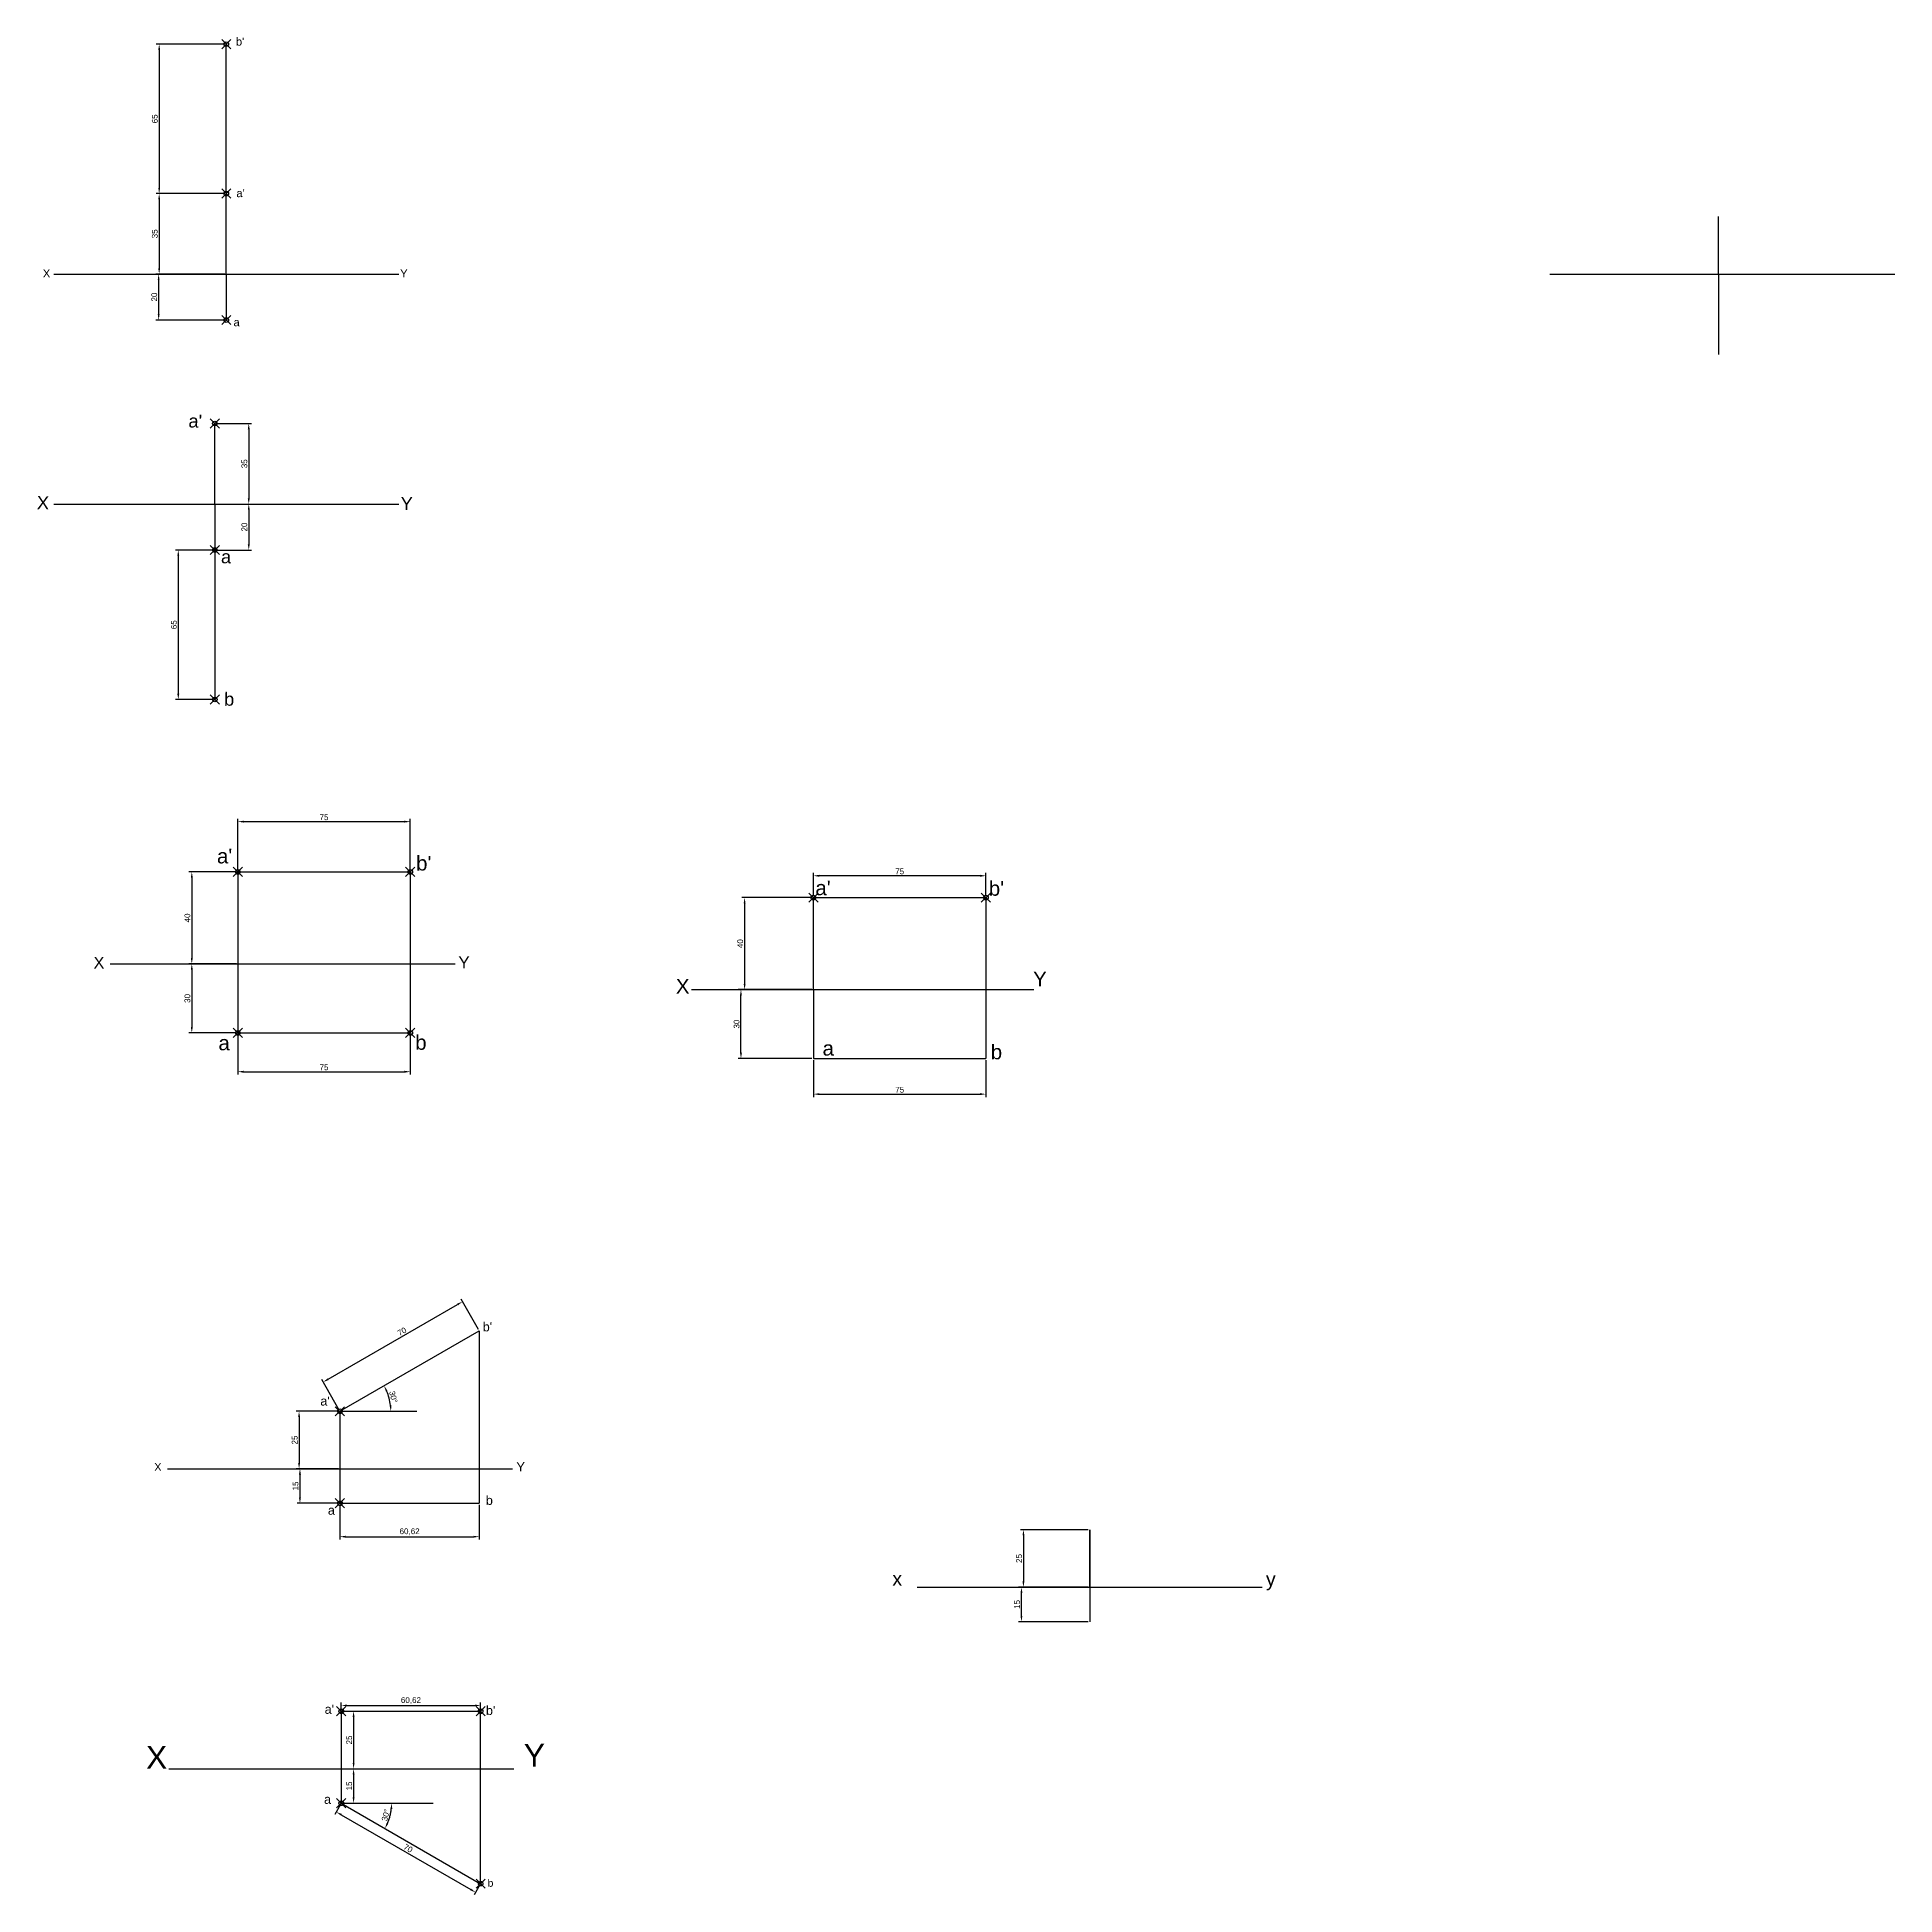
# Model space of a CAD drawing. Header units: millimetres. Extents: x 43 to 851, y 95 to 903.
import ezdxf

# ---------------------------------------------------------------- set-up
doc = ezdxf.new("R2010")
doc.units = ezdxf.units.MM
doc.header["$PDMODE"] = 35
doc.header["$PDSIZE"] = 2
doc.linetypes.add('HIDDEN', pattern=[9.525, 6.35, -3.175])
doc.layers.add('Layer1', color=255, linetype='HIDDEN')
doc.layers.add('P', color=171, linetype='Continuous')
doc.styles.get("Standard").update_dxf_attribs({"font": 'arial.ttf'})
doc.dimstyles.new('ISO-25', dxfattribs={"dimtxt": 2.5, "dimasz": 2.5, "dimexe": 1.25, "dimexo": 0.625, "dimtad": 1, "dimtxsty": 'Standard', "dimcen": 2.5, "dimadec": 0, "dimazin": 0, "dimtfac": 1, "dimtmove": 0, "dimatfit": 3, "dimfxl": 1, "dimarcsym": 0})

# ---------------------------------------------------------------- blocks, each defined once
blk = doc.blocks.new('*D2')
at = {"color": 0, "lineweight": -2, "transparency": 16777216}
for p, q in [((175.63, 175), (181.61, 175)), ((180.36, 172.5), (180.36, 152.5)), ((175.63, 150), (181.61, 150))]:
    blk.add_line(p, q, dxfattribs=at)
at = {"color": 0, "transparency": 16777216}
for points in [[(179.95, 172.5), (180.78, 172.5), (180.36, 175)], [(179.95, 152.5), (180.78, 152.5), (180.36, 150)]]:
    blk.add_solid(points, dxfattribs=at)
at = {"layer": 'Defpoints', "color": 0, "transparency": 16777216}
for p in [(175, 175), (175, 150), (180.36, 150)]:
    blk.add_point(p, dxfattribs=at)
at = {"color": 0, "transparency": 16777216, "insert": (178.46, 162.5), "char_height": 2.5, "attachment_point": 5, "rotation": 90}
blk.add_mtext('25', dxfattribs=at)
blk = doc.blocks.new('*D3')
at = {"color": 0, "lineweight": -2, "transparency": 16777216}
for p, q in [((175.63, 150), (181.61, 150)), ((180.36, 147.5), (180.36, 137.5)), ((175.63, 135), (181.61, 135))]:
    blk.add_line(p, q, dxfattribs=at)
at = {"color": 0, "transparency": 16777216}
for points in [[(179.95, 147.5), (180.78, 147.5), (180.36, 150)], [(179.95, 137.5), (180.78, 137.5), (180.36, 135)]]:
    blk.add_solid(points, dxfattribs=at)
at = {"layer": 'Defpoints', "color": 0, "transparency": 16777216}
for p in [(175, 150), (175, 135), (180.36, 135)]:
    blk.add_point(p, dxfattribs=at)
at = {"color": 0, "transparency": 16777216, "insert": (178.46, 142.5), "char_height": 2.5, "attachment_point": 5, "rotation": 90}
blk.add_mtext('15', dxfattribs=at)
blk = doc.blocks.new('*D4')
at = {"layer": 'Defpoints', "color": 0, "transparency": 16777216}
for p in [(174.99, 135), (175, 135), (284.99, 135), (195.61, 127.5), (235.62, 100)]:
    blk.add_point(p, dxfattribs=at)
at = {"layer": 'Layer1', "color": 0, "lineweight": -2, "transparency": 16777216}
blk.add_arc((175, 135), 21.93, 336.53501, 353.46499, dxfattribs=at)
at = {"layer": 'Layer1', "color": 0, "transparency": 16777216}
for points in [[(196.37, 132.53), (197.2, 132.48), (196.93, 135)], [(195.49, 126.08), (194.74, 126.45), (193.99, 124.03)]]:
    blk.add_solid(points, dxfattribs=at)
at = {"layer": 'Layer1', "color": 0, "transparency": 16777216, "insert": (194.35, 129.82), "char_height": 2.5, "attachment_point": 5, "rotation": 75}
blk.add_mtext('30°', dxfattribs=at)
blk = doc.blocks.new('*D6')
at = {"color": 0, "lineweight": -2, "transparency": 16777216}
for p, q in [((173.8, 305.45), (155.4, 305.45)), ((156.65, 302.95), (156.65, 282.95)), ((173.8, 280.45), (155.4, 280.45))]:
    blk.add_line(p, q, dxfattribs=at)
at = {"color": 0, "transparency": 16777216}
for points in [[(156.24, 302.95), (157.07, 302.95), (156.65, 305.45)], [(156.24, 282.95), (157.07, 282.95), (156.65, 280.45)]]:
    blk.add_solid(points, dxfattribs=at)
at = {"layer": 'Defpoints', "color": 0, "transparency": 16777216}
for p in [(174.42, 305.45), (156.65, 280.45), (174.42, 280.45)]:
    blk.add_point(p, dxfattribs=at)
at = {"color": 0, "transparency": 16777216, "insert": (154.75, 292.95), "char_height": 2.5, "attachment_point": 5, "rotation": 90}
blk.add_mtext('25', dxfattribs=at)
blk = doc.blocks.new('*D5')
at = {"color": 0, "lineweight": -2, "transparency": 16777216}
for p, q in [((173.8, 280.45), (155.78, 280.45)), ((157.03, 277.95), (157.03, 267.95)), ((173.8, 265.45), (155.78, 265.45))]:
    blk.add_line(p, q, dxfattribs=at)
at = {"color": 0, "transparency": 16777216}
for points in [[(156.61, 277.95), (157.45, 277.95), (157.03, 280.45)], [(156.61, 267.95), (157.45, 267.95), (157.03, 265.45)]]:
    blk.add_solid(points, dxfattribs=at)
at = {"layer": 'Defpoints', "color": 0, "transparency": 16777216}
for p in [(174.42, 280.45), (157.03, 265.45), (174.42, 265.45)]:
    blk.add_point(p, dxfattribs=at)
at = {"color": 0, "transparency": 16777216, "insert": (155.13, 272.95), "char_height": 2.5, "attachment_point": 5, "rotation": 90}
blk.add_mtext('15', dxfattribs=at)
blk = doc.blocks.new('*D7')
at = {"color": 0, "lineweight": -2, "transparency": 16777216}
blk.add_arc((174.42, 305.45), 22.15, 6.47041, 23.52959, dxfattribs=at)
at = {"color": 0, "transparency": 16777216}
for points in [[(194.36, 314.11), (195.1, 314.48), (193.6, 316.53)], [(196.85, 307.97), (196.01, 307.92), (196.57, 305.45)]]:
    blk.add_solid(points, dxfattribs=at)
at = {"layer": 'Defpoints', "color": 0, "transparency": 16777216}
for p in [(235.04, 340.45), (196.23, 309.3), (174.42, 305.45), (174.42, 305.45), (207.81, 305.45)]:
    blk.add_point(p, dxfattribs=at)
at = {"color": 0, "transparency": 16777216, "insert": (197.65, 311.68), "char_height": 2.5, "attachment_point": 5, "rotation": 285}
blk.add_mtext('30°', dxfattribs=at)
blk = doc.blocks.new('*D8')
at = {"color": 0, "lineweight": -2, "transparency": 16777216}
for p, q in [((169.27, 319.38), (225.56, 351.88)), ((234.73, 340.99), (227.1, 354.21)), ((174.11, 305.99), (166.48, 319.21))]:
    blk.add_line(p, q, dxfattribs=at)
at = {"color": 0, "transparency": 16777216}
for points in [[(225.35, 352.24), (225.77, 351.52), (227.72, 353.13)], [(169.06, 319.74), (169.47, 319.02), (167.1, 318.13)]]:
    blk.add_solid(points, dxfattribs=at)
at = {"layer": 'Defpoints', "color": 0, "transparency": 16777216}
for p in [(227.72, 353.13), (235.04, 340.45), (174.42, 305.45)]:
    blk.add_point(p, dxfattribs=at)
at = {"color": 0, "transparency": 16777216, "insert": (201.39, 340.12), "char_height": 2.5, "attachment_point": 5, "rotation": 30}
blk.add_mtext('70', dxfattribs=at)
blk = doc.blocks.new('*D9')
at = {"color": 0, "lineweight": -2, "transparency": 16777216}
for p, q in [((174.42, 264.83), (174.42, 249.66)), ((235.04, 264.83), (235.04, 249.66)), ((176.92, 250.91), (232.54, 250.91))]:
    blk.add_line(p, q, dxfattribs=at)
at = {"color": 0, "transparency": 16777216}
for points in [[(176.92, 251.32), (176.92, 250.49), (174.42, 250.91)], [(232.54, 251.32), (232.54, 250.49), (235.04, 250.91)]]:
    blk.add_solid(points, dxfattribs=at)
at = {"layer": 'Defpoints', "color": 0, "transparency": 16777216}
for p in [(174.42, 265.45), (235.04, 265.45), (235.04, 250.91)]:
    blk.add_point(p, dxfattribs=at)
at = {"color": 0, "transparency": 16777216, "insert": (204.73, 253.03), "char_height": 2.5, "attachment_point": 5}
blk.add_mtext('60,62', dxfattribs=at)
blk = doc.blocks.new('*D10')
at = {"color": 0, "lineweight": -2, "transparency": 16777216}
for p, q in [((175, 175.62), (175, 178.75)), ((235.62, 175.62), (235.62, 178.75)), ((177.5, 177.5), (233.12, 177.5))]:
    blk.add_line(p, q, dxfattribs=at)
at = {"color": 0, "transparency": 16777216}
for points in [[(177.5, 177.92), (177.5, 177.09), (175, 177.5)], [(233.12, 177.92), (233.12, 177.09), (235.62, 177.5)]]:
    blk.add_solid(points, dxfattribs=at)
at = {"layer": 'Defpoints', "color": 0, "transparency": 16777216}
for p in [(175, 175), (235.62, 177.5), (235.62, 175)]:
    blk.add_point(p, dxfattribs=at)
at = {"color": 0, "transparency": 16777216, "insert": (205.31, 179.63), "char_height": 2.5, "attachment_point": 5}
blk.add_mtext('60,62', dxfattribs=at)
blk = doc.blocks.new('*D11')
at = {"color": 0, "lineweight": -2, "transparency": 16777216}
for p, q in [((174.69, 134.46), (172.2, 130.15)), ((174.99, 129.98), (231.28, 97.48)), ((235.31, 99.46), (232.82, 95.15))]:
    blk.add_line(p, q, dxfattribs=at)
at = {"color": 0, "transparency": 16777216}
for points in [[(175.2, 130.35), (174.78, 129.62), (172.83, 131.23)], [(231.49, 97.85), (231.07, 97.12), (233.45, 96.23)]]:
    blk.add_solid(points, dxfattribs=at)
at = {"layer": 'Defpoints', "color": 0, "transparency": 16777216}
for p in [(175, 135), (235.62, 100), (233.45, 96.23)]:
    blk.add_point(p, dxfattribs=at)
at = {"color": 0, "transparency": 16777216, "insert": (204.09, 115.38), "char_height": 2.5, "attachment_point": 5, "rotation": 330}
blk.add_mtext('70', dxfattribs=at)
blk = doc.blocks.new('*D12')
at = {"color": 0, "lineweight": -2, "transparency": 16777216}
for p, q in [((499.86, 253.93), (470.42, 253.93)), ((471.67, 251.43), (471.67, 231.43)), ((499.86, 228.93), (470.42, 228.93))]:
    blk.add_line(p, q, dxfattribs=at)
at = {"color": 0, "transparency": 16777216}
for points in [[(471.25, 251.43), (472.09, 251.43), (471.67, 253.93)], [(471.25, 231.43), (472.09, 231.43), (471.67, 228.93)]]:
    blk.add_solid(points, dxfattribs=at)
at = {"layer": 'Defpoints', "color": 0, "transparency": 16777216}
for p in [(500.49, 253.93), (471.67, 228.93), (500.49, 228.93)]:
    blk.add_point(p, dxfattribs=at)
at = {"color": 0, "transparency": 16777216, "insert": (469.77, 241.43), "char_height": 2.5, "attachment_point": 5, "rotation": 90}
blk.add_mtext('25', dxfattribs=at)
blk = doc.blocks.new('*D13')
at = {"color": 0, "lineweight": -2, "transparency": 16777216}
for p, q in [((499.86, 228.93), (469.56, 228.93)), ((470.81, 216.43), (470.81, 226.43)), ((499.86, 213.93), (469.56, 213.93))]:
    blk.add_line(p, q, dxfattribs=at)
at = {"color": 0, "transparency": 16777216}
for points in [[(470.39, 226.43), (471.23, 226.43), (470.81, 228.93)], [(470.39, 216.43), (471.23, 216.43), (470.81, 213.93)]]:
    blk.add_solid(points, dxfattribs=at)
at = {"layer": 'Defpoints', "color": 0, "transparency": 16777216}
for p in [(470.81, 228.93), (500.49, 228.93), (500.49, 213.93)]:
    blk.add_point(p, dxfattribs=at)
at = {"color": 0, "transparency": 16777216, "insert": (468.91, 221.43), "char_height": 2.5, "attachment_point": 5, "rotation": 90}
blk.add_mtext('15', dxfattribs=at)
blk = doc.blocks.new('*D14')
at = {"color": 0, "lineweight": -2, "transparency": 16777216}
for p, q in [((129.38, 540), (108.75, 540)), ((110, 537.5), (110, 502.5)), ((129.38, 500), (108.75, 500))]:
    blk.add_line(p, q, dxfattribs=at)
at = {"color": 0, "transparency": 16777216}
for points in [[(109.58, 537.5), (110.42, 537.5), (110, 540)], [(109.58, 502.5), (110.42, 502.5), (110, 500)]]:
    blk.add_solid(points, dxfattribs=at)
at = {"layer": 'Defpoints', "color": 0, "transparency": 16777216}
for p in [(130, 540), (110, 500), (130, 500)]:
    blk.add_point(p, dxfattribs=at)
at = {"color": 0, "transparency": 16777216, "insert": (108.1, 520), "char_height": 2.5, "attachment_point": 5, "rotation": 90}
blk.add_mtext('40', dxfattribs=at)
blk = doc.blocks.new('*D15')
at = {"color": 0, "lineweight": -2, "transparency": 16777216}
for p, q in [((129.38, 500), (108.75, 500)), ((110, 497.5), (110, 472.5)), ((129.38, 470), (108.75, 470))]:
    blk.add_line(p, q, dxfattribs=at)
at = {"color": 0, "transparency": 16777216}
for points in [[(109.58, 497.5), (110.42, 497.5), (110, 500)], [(109.58, 472.5), (110.42, 472.5), (110, 470)]]:
    blk.add_solid(points, dxfattribs=at)
at = {"layer": 'Defpoints', "color": 0, "transparency": 16777216}
for p in [(130, 500), (110, 470), (130, 470)]:
    blk.add_point(p, dxfattribs=at)
at = {"color": 0, "transparency": 16777216, "insert": (108.1, 485), "char_height": 2.5, "attachment_point": 5, "rotation": 90}
blk.add_mtext('30', dxfattribs=at)
blk = doc.blocks.new('*D16')
at = {"color": 0, "lineweight": -2, "transparency": 16777216}
for p, q in [((130, 540.62), (130, 563.11)), ((132.5, 561.86), (202.5, 561.86)), ((205, 540.62), (205, 563.11))]:
    blk.add_line(p, q, dxfattribs=at)
at = {"color": 0, "transparency": 16777216}
for points in [[(132.5, 562.28), (132.5, 561.45), (130, 561.86)], [(202.5, 562.28), (202.5, 561.45), (205, 561.86)]]:
    blk.add_solid(points, dxfattribs=at)
at = {"layer": 'Defpoints', "color": 0, "transparency": 16777216}
for p in [(205, 561.86), (130, 540), (205, 540)]:
    blk.add_point(p, dxfattribs=at)
at = {"color": 0, "transparency": 16777216, "insert": (167.5, 563.76), "char_height": 2.5, "attachment_point": 5}
blk.add_mtext('75', dxfattribs=at)
blk = doc.blocks.new('*D17')
at = {"color": 0, "lineweight": -2, "transparency": 16777216}
for p, q in [((130, 469.38), (130, 451.87)), ((205, 469.38), (205, 451.87)), ((132.5, 453.12), (202.5, 453.12))]:
    blk.add_line(p, q, dxfattribs=at)
at = {"color": 0, "transparency": 16777216}
for points in [[(132.5, 453.54), (132.5, 452.7), (130, 453.12)], [(202.5, 453.54), (202.5, 452.7), (205, 453.12)]]:
    blk.add_solid(points, dxfattribs=at)
at = {"layer": 'Defpoints', "color": 0, "transparency": 16777216}
for p in [(130, 470), (205, 470), (205, 453.12)]:
    blk.add_point(p, dxfattribs=at)
at = {"color": 0, "transparency": 16777216, "insert": (167.5, 455.02), "char_height": 2.5, "attachment_point": 5}
blk.add_mtext('75', dxfattribs=at)
blk = doc.blocks.new('*D18')
at = {"color": 0, "lineweight": -2, "transparency": 16777216}
for p, q in [((379.72, 528.83), (349.17, 528.83)), ((350.42, 526.33), (350.42, 491.33)), ((379.72, 488.83), (349.17, 488.83))]:
    blk.add_line(p, q, dxfattribs=at)
at = {"color": 0, "transparency": 16777216}
for points in [[(350, 526.33), (350.83, 526.33), (350.42, 528.83)], [(350, 491.33), (350.83, 491.33), (350.42, 488.83)]]:
    blk.add_solid(points, dxfattribs=at)
at = {"layer": 'Defpoints', "color": 0, "transparency": 16777216}
for p in [(380.35, 528.83), (350.42, 488.83), (380.35, 488.83)]:
    blk.add_point(p, dxfattribs=at)
at = {"color": 0, "transparency": 16777216, "insert": (348.51, 508.83), "char_height": 2.5, "attachment_point": 5, "rotation": 90}
blk.add_mtext('40', dxfattribs=at)
blk = doc.blocks.new('*D19')
at = {"color": 0, "lineweight": -2, "transparency": 16777216}
for p, q in [((379.72, 488.83), (347.58, 488.83)), ((348.83, 461.33), (348.83, 486.33)), ((379.72, 458.83), (347.58, 458.83))]:
    blk.add_line(p, q, dxfattribs=at)
at = {"color": 0, "transparency": 16777216}
for points in [[(348.41, 486.33), (349.24, 486.33), (348.83, 488.83)], [(348.41, 461.33), (349.24, 461.33), (348.83, 458.83)]]:
    blk.add_solid(points, dxfattribs=at)
at = {"layer": 'Defpoints', "color": 0, "transparency": 16777216}
for p in [(348.83, 488.83), (380.35, 488.83), (380.35, 458.83)]:
    blk.add_point(p, dxfattribs=at)
at = {"color": 0, "transparency": 16777216, "insert": (346.92, 473.83), "char_height": 2.5, "attachment_point": 5, "rotation": 90}
blk.add_mtext('30', dxfattribs=at)
blk = doc.blocks.new('*D20')
at = {"color": 0, "lineweight": -2, "transparency": 16777216}
for p, q in [((380.35, 529.46), (380.35, 539.58)), ((452.85, 538.33), (382.85, 538.33)), ((455.35, 529.46), (455.35, 539.58))]:
    blk.add_line(p, q, dxfattribs=at)
at = {"color": 0, "transparency": 16777216}
for points in [[(382.85, 538.75), (382.85, 537.91), (380.35, 538.33)], [(452.85, 538.75), (452.85, 537.91), (455.35, 538.33)]]:
    blk.add_solid(points, dxfattribs=at)
at = {"layer": 'Defpoints', "color": 0, "transparency": 16777216}
for p in [(380.35, 538.33), (380.35, 528.83), (455.35, 528.83)]:
    blk.add_point(p, dxfattribs=at)
at = {"color": 0, "transparency": 16777216, "insert": (417.85, 540.23), "char_height": 2.5, "attachment_point": 5}
blk.add_mtext('75', dxfattribs=at)
blk = doc.blocks.new('*D21')
at = {"color": 0, "lineweight": -2, "transparency": 16777216}
for p, q in [((380.35, 458.21), (380.35, 442.12)), ((455.35, 458.21), (455.35, 442.12)), ((382.85, 443.37), (452.85, 443.37))]:
    blk.add_line(p, q, dxfattribs=at)
at = {"color": 0, "transparency": 16777216}
for points in [[(382.85, 443.79), (382.85, 442.96), (380.35, 443.37)], [(452.85, 443.79), (452.85, 442.96), (455.35, 443.37)]]:
    blk.add_solid(points, dxfattribs=at)
at = {"layer": 'Defpoints', "color": 0, "transparency": 16777216}
for p in [(380.35, 458.83), (455.35, 458.83), (455.35, 443.37)]:
    blk.add_point(p, dxfattribs=at)
at = {"color": 0, "transparency": 16777216, "insert": (417.85, 445.27), "char_height": 2.5, "attachment_point": 5}
blk.add_mtext('75', dxfattribs=at)
blk = doc.blocks.new('*D23')
at = {"color": 0, "lineweight": -2, "transparency": 16777216}
for p, q in [((119.38, 680), (102.87, 680)), ((104.12, 677.5), (104.12, 617.5)), ((119.38, 615), (102.87, 615))]:
    blk.add_line(p, q, dxfattribs=at)
at = {"color": 0, "transparency": 16777216}
for points in [[(103.7, 677.5), (104.54, 677.5), (104.12, 680)], [(103.7, 617.5), (104.54, 617.5), (104.12, 615)]]:
    blk.add_solid(points, dxfattribs=at)
at = {"layer": 'Defpoints', "color": 0, "transparency": 16777216}
for p in [(120, 680), (104.12, 615), (120, 615)]:
    blk.add_point(p, dxfattribs=at)
at = {"color": 0, "transparency": 16777216, "insert": (102.22, 647.5), "char_height": 2.5, "attachment_point": 5, "rotation": 90}
blk.add_mtext('65', dxfattribs=at)
blk = doc.blocks.new('*D24')
at = {"color": 0, "lineweight": -2, "transparency": 16777216}
for p, q in [((120.63, 735), (136.02, 735)), ((134.77, 732.5), (134.77, 702.5)), ((120.63, 700), (136.02, 700))]:
    blk.add_line(p, q, dxfattribs=at)
at = {"color": 0, "transparency": 16777216}
for points in [[(134.35, 732.5), (135.19, 732.5), (134.77, 735)], [(134.35, 702.5), (135.19, 702.5), (134.77, 700)]]:
    blk.add_solid(points, dxfattribs=at)
at = {"layer": 'Defpoints', "color": 0, "transparency": 16777216}
for p in [(120, 735), (120, 700), (134.77, 700)]:
    blk.add_point(p, dxfattribs=at)
at = {"color": 0, "transparency": 16777216, "insert": (132.87, 717.5), "char_height": 2.5, "attachment_point": 5, "rotation": 90}
blk.add_mtext('35', dxfattribs=at)
blk = doc.blocks.new('*D25')
at = {"color": 0, "lineweight": -2, "transparency": 16777216}
for p, q in [((120.63, 700), (136.02, 700)), ((134.77, 697.5), (134.77, 682.5)), ((120.63, 680), (136.02, 680))]:
    blk.add_line(p, q, dxfattribs=at)
at = {"color": 0, "transparency": 16777216}
for points in [[(134.35, 697.5), (135.19, 697.5), (134.77, 700)], [(134.35, 682.5), (135.19, 682.5), (134.77, 680)]]:
    blk.add_solid(points, dxfattribs=at)
at = {"layer": 'Defpoints', "color": 0, "transparency": 16777216}
for p in [(120, 700), (120, 680), (134.77, 680)]:
    blk.add_point(p, dxfattribs=at)
at = {"color": 0, "transparency": 16777216, "insert": (132.87, 690), "char_height": 2.5, "attachment_point": 5, "rotation": 90}
blk.add_mtext('20', dxfattribs=at)
blk = doc.blocks.new('*D26')
at = {"color": 0, "lineweight": -2, "transparency": 16777216}
for p, q in [((124.38, 835), (94.56, 835)), ((95.81, 832.5), (95.81, 802.5)), ((124.38, 800), (94.56, 800))]:
    blk.add_line(p, q, dxfattribs=at)
at = {"color": 0, "transparency": 16777216}
for points in [[(95.4, 832.5), (96.23, 832.5), (95.81, 835)], [(95.4, 802.5), (96.23, 802.5), (95.81, 800)]]:
    blk.add_solid(points, dxfattribs=at)
at = {"layer": 'Defpoints', "color": 0, "transparency": 16777216}
for p in [(125, 835), (95.81, 800), (125, 800)]:
    blk.add_point(p, dxfattribs=at)
at = {"color": 0, "transparency": 16777216, "insert": (93.91, 817.5), "char_height": 2.5, "attachment_point": 5, "rotation": 90}
blk.add_mtext('35', dxfattribs=at)
blk = doc.blocks.new('*D27')
at = {"color": 0, "lineweight": -2, "transparency": 16777216}
for p, q in [((124.38, 800), (94.33, 800)), ((95.58, 797.5), (95.58, 782.5)), ((124.38, 780), (94.33, 780))]:
    blk.add_line(p, q, dxfattribs=at)
at = {"color": 0, "transparency": 16777216}
for points in [[(95.17, 797.5), (96, 797.5), (95.58, 800)], [(95.17, 782.5), (96, 782.5), (95.58, 780)]]:
    blk.add_solid(points, dxfattribs=at)
at = {"layer": 'Defpoints', "color": 0, "transparency": 16777216}
for p in [(125, 800), (95.58, 780), (125, 780)]:
    blk.add_point(p, dxfattribs=at)
at = {"color": 0, "transparency": 16777216, "insert": (93.68, 790), "char_height": 2.5, "attachment_point": 5, "rotation": 90}
blk.add_mtext('20', dxfattribs=at)
blk = doc.blocks.new('*D30')
at = {"color": 0, "lineweight": -2, "transparency": 16777216}
for p, q in [((124.38, 900), (94.56, 900)), ((95.81, 897.5), (95.81, 837.5)), ((124.38, 835), (94.56, 835))]:
    blk.add_line(p, q, dxfattribs=at)
at = {"color": 0, "transparency": 16777216}
for points in [[(95.4, 897.5), (96.23, 897.5), (95.81, 900)], [(95.4, 837.5), (96.23, 837.5), (95.81, 835)]]:
    blk.add_solid(points, dxfattribs=at)
at = {"layer": 'Defpoints', "color": 0, "transparency": 16777216}
for p in [(125, 900), (95.81, 835), (125, 835)]:
    blk.add_point(p, dxfattribs=at)
at = {"color": 0, "transparency": 16777216, "insert": (93.91, 867.5), "char_height": 2.5, "attachment_point": 5, "rotation": 90}
blk.add_mtext('65', dxfattribs=at)

msp = doc.modelspace()

# ---------------------------------------------------------------- linework, layer by layer
for p, q in [((125, 835), (125, 900)), ((773.956, 800.003), (773.956, 825.003)), ((50, 800), (200, 800)), ((700.552, 800.003), (850.645, 800.003)), ((773.956, 800.003), (773.956, 765.003)), ((50, 700), (200, 700)), ((120, 680), (120, 615)), ((130, 540), (205, 540)), ((380.347, 488.832), (380.347, 528.832)), ((380.347, 528.832), (455.347, 528.832)), ((455.347, 528.832), (455.347, 458.832)), ((74.544, 500), (224.544, 500)), ((327.257, 488.832), (476.252, 488.832)), ((380.347, 488.832), (380.347, 458.832)), ((130, 470), (205, 470)), ((380.347, 458.832), (455.347, 458.832)), ((174.421, 305.451), (235.043, 340.451)), ((99.421, 280.451), (249.421, 280.451)), ((174.413, 265.451), (235.043, 265.451)), ((500.485, 228.933), (500.485, 253.933)), ((500.485, 253.933), (500.485, 228.933)), ((425.485, 228.933), (575.485, 228.933)), ((500.485, 228.933), (500.485, 213.933)), ((175, 175), (235.622, 175)), ((100, 150), (250, 150)), ((175, 135), (235.622, 100))]:
    msp.add_line(p, q)
for p in [(125, 900), (125, 835), (125, 780), (120, 735), (120, 680), (120, 615), (130, 540), (205, 540), (380.347, 528.832), (455.347, 528.832), (130, 470), (205, 470), (174.421, 305.451), (174.413, 265.451), (175, 175), (235.622, 175), (175, 135), (235.622, 100)]:
    msp.add_point(p)
at = {"layer": 'P'}
for p, q in [((125, 800), (125, 835)), ((125, 800), (125, 780)), ((120, 700), (120, 735)), ((120, 700), (120, 680)), ((130, 540), (130, 500)), ((205, 540), (205, 470)), ((130, 500), (130, 470)), ((235.043, 340.451), (235.043, 265.451)), ((174.421, 305.451), (174.421, 280.451)), ((174.421, 305.451), (207.814, 305.451)), ((174.421, 280.451), (174.413, 265.451)), ((175, 175), (175, 150)), ((235.622, 100), (235.622, 175)), ((175, 150), (174.992, 135)), ((175, 135), (215, 135))]:
    msp.add_line(p, q, dxfattribs=at)

# ---------------------------------------------------------------- texts
for s, height, rotation, p in [("b'", 3.4908, 0.308583, (129.17, 899.35)), ("a'", 3.4908, 0.308583, (129.398, 833.448)), ('X', 3.491, 0.308583, (45.211, 798.54)), ('Y', 3.491, 0.308583, (200.611, 798.539)), ('a', 3.491, 0.308583, (128.145, 777.306)), ("a'", 5.6992, 358.584863, (108.479, 733.3)), ('X', 5.699, 358.584863, (42.567, 697.756)), ('Y', 5.699, 358.584863, (200.701, 697.402)), ('a', 5.699, 358.584863, (122.646, 674.263)), ('b', 5.699, 358.584863, (123.982, 612.348)), ('X', 3.391, 0.153969, (93.678, 279.552)), ('Y', 4.034, 0.153969, (251.141, 279.281)), ('X', 9.902, 0.153969, (90.098, 149.973)), ('Y', 9.902, 0.153969, (254.364, 150.905)), ('b', 3.284, 0.627173, (238.622, 98.646))]:
    msp.add_text(s, height=height, rotation=rotation).set_placement(p)
for s, height, p in [("a'", 6.3643, (120.949, 543.7)), ("b'", 6.3643, (207.552, 540.617)), ("a'", 6.3643, (381.195, 529.859)), ("b'", 6.3643, (456.61, 529.647)), ('X', 5.057, (67.274, 497.968)), ('Y', 5.243, (225.94, 498.019)), ('X', 6.364, (320.524, 487.059)), ('Y', 6.364, (475.882, 490.288)), ('b', 6.364, (207.157, 462.649)), ('a', 6.364, (121.582, 462.443)), ('a', 6.364, (384.32, 460.113)), ('b', 6.364, (457.457, 458.521)), ("b'", 3.9409, (236.515, 340.2)), ("a'", 3.9409, (165.879, 307.928)), ('a', 3.941, (169.186, 260.465)), ('x', 6.145, (414.645, 229.563)), ('y', 6.145, (577.121, 229.44)), ("a'", 3.9409, (167.78, 173.89)), ("b'", 3.9409, (237.897, 173.364)), ('a', 3.941, (167.499, 134.732))]:
    msp.add_text(s, height=height).set_placement(p)
at = {"insert": (237.865, 268.689), "char_height": 3.941, "width": 2.76049, "attachment_point": 1}
msp.add_mtext('b', dxfattribs=at)

# ---------------------------------------------------------------- dimensions: what is measured, and where the dimension line sits
for base, p1, p2, picture, middle in [((95.813, 835), (125, 900), (125, 835), '*D30', (93.911, 867.5)), ((95.813, 800), (125, 835), (125, 800), '*D26', (93.91, 817.5)), ((95.584, 780), (125, 800), (125, 780), '*D27', (93.682, 790)), ((134.771, 700), (120, 735), (120, 700), '*D24', (132.869, 717.5)), ((134.771, 680), (120, 700), (120, 680), '*D25', (132.87, 690)), ((104.119, 615), (120, 680), (120, 615), '*D23', (102.218, 647.5)), ((110, 500), (130, 540), (130, 500), '*D14', (108.099, 520)), ((350.416, 488.832), (380.347, 528.832), (380.347, 488.832), '*D18', (348.514, 508.832)), ((110, 470), (130, 500), (130, 470), '*D15', (108.098, 485)), ((348.826, 488.832), (380.347, 458.832), (380.347, 488.832), '*D19', (346.924, 473.832)), ((471.671, 228.933), (500.485, 253.933), (500.485, 228.933), '*D12', (469.77, 241.433)), ((470.811, 228.933), (500.485, 213.933), (500.485, 228.933), '*D13', (468.909, 221.433)), ((180.363, 150), (175, 175), (175, 150), '*D2', (178.461, 162.5)), ((180.363, 135), (175, 150), (175, 135), '*D3', (178.461, 142.5))]:
    dim = msp.add_linear_dim(base=base, p1=p1, p2=p2, angle=90, dimstyle='ISO-25')
    dim.commit()
    dim.dimension.update_dxf_attribs({"geometry": picture, "text_midpoint": middle})
for base, p1, p2, picture, middle in [((205, 561.862), (130, 540), (205, 540), '*D16', (167.5, 563.759)), ((380.347, 538.329), (455.347, 528.832), (380.347, 528.832), '*D20', (417.847, 540.225)), ((205, 453.121), (130, 470), (205, 470), '*D17', (167.5, 455.018)), ((455.347, 443.374), (380.347, 458.832), (455.347, 458.832), '*D21', (417.847, 445.27))]:
    dim = msp.add_linear_dim(base=base, p1=p1, p2=p2, dimstyle='ISO-25')
    dim.commit()
    dim.dimension.update_dxf_attribs({"geometry": picture, "text_midpoint": middle})
for base, p1, p2, angle, picture, middle, dimtype in [((227.723, 353.129), (174.421, 305.451), (235.043, 340.451), 30, '*D8', (202.344, 338.477), 161), ((156.653, 280.451), (174.421, 305.451), (174.421, 280.451), 90, '*D6', (156.653, 292.951), 160), ((157.031, 265.451), (174.421, 280.451), (174.421, 265.451), 90, '*D5', (157.031, 272.951), 160), ((235.043, 250.907), (174.421, 265.451), (235.043, 265.451), 0, '*D9', (204.732, 250.907), 161)]:
    dim = msp.add_linear_dim(base=base, p1=p1, p2=p2, angle=angle, dimstyle='ISO-25')
    dim.commit()
    dim.dimension.update_dxf_attribs({"geometry": picture, "text_midpoint": middle, "dimtype": dimtype})
dim = msp.add_angular_dim_2l(base=(196.234, 309.298), line1=((174.421, 305.451), (207.814, 305.451)), line2=((174.421, 305.451), (235.043, 340.451)), dimstyle='ISO-25')
dim.commit()
dim.dimension.update_dxf_attribs({"geometry": '*D7', "text_midpoint": (197.653, 311.676)})
for p1, p2, distance, picture, middle in [((175, 175), (235.622, 175), 2.502, '*D10', (205.311, 179.629)), ((175, 135), (235.622, 100), -4.348, '*D11', (204.088, 115.381))]:
    dim = msp.add_aligned_dim(p1=p1, p2=p2, distance=distance, dimstyle='ISO-25')
    dim.commit()
    dim.dimension.update_dxf_attribs({"geometry": picture, "text_midpoint": middle})
at = {"layer": 'Layer1'}
dim = msp.add_angular_dim_2l(base=(195.608, 127.499), line1=((175, 135), (235.622, 100)), line2=((174.992, 135), (284.992, 135)), dimstyle='ISO-25', dxfattribs=at)
dim.commit()
dim.dimension.update_dxf_attribs({"geometry": '*D4', "text_midpoint": (194.346, 129.816)})

doc.saveas('drawing.dxf')
